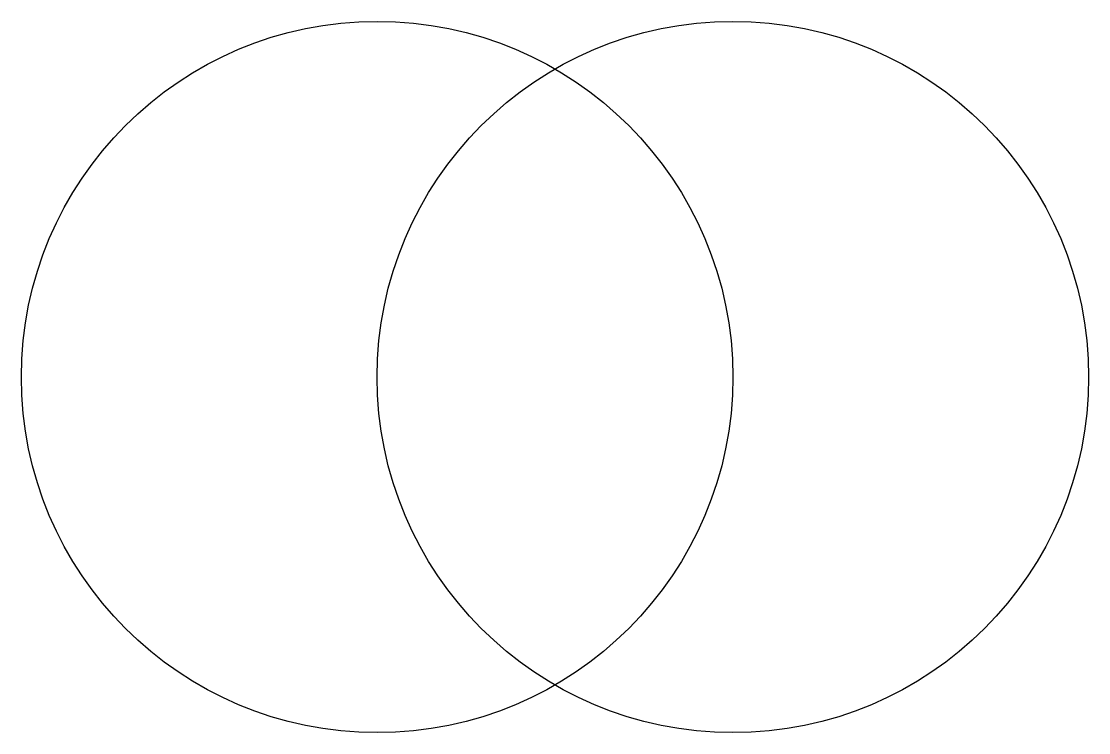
# Model space of a CAD drawing. Extents: x 5.75 to 8, y 7.25 to 8.75.
import ezdxf

# ---------------------------------------------------------------- set-up
doc = ezdxf.new("R2010")
doc.units = 0

msp = doc.modelspace()

# ---------------------------------------------------------------- linework, layer by layer
for centre in [(6.5, 8), (7.25, 8)]:
    msp.add_circle(centre, 0.75)

doc.saveas('drawing.dxf')
